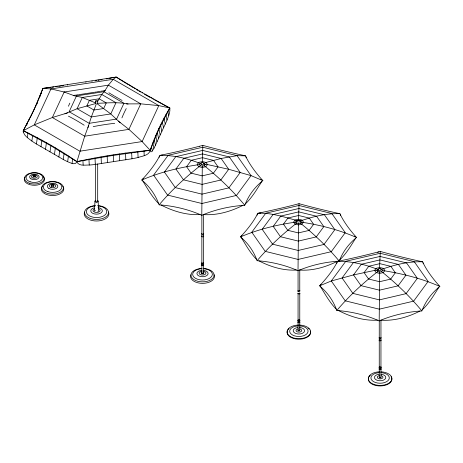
<?xml version="1.0" encoding="UTF-8"?>
<svg xmlns="http://www.w3.org/2000/svg" width="463" height="463" viewBox="0 0 463 463"><rect width="100%" height="100%" fill="white"/><g stroke="black" fill="none" stroke-linecap="round" stroke-linejoin="round"><path stroke-width="0.69" d="M118.308 121.08L128.905 129.362L142.124 141.562L150.168 150.319L150.926 151.87L152.038 151.355L153.976 148.235A96.171 27.213 89.2 0 0 155.435 145.22L165.256 124.067A96.171 32.086 -88.6 0 0 166.935 120.316C168.463 116.427 170.396 112.312 169.799 108.029L142.158 92.536L116.172 77.066L42.914 88.398L34.227 109.233L23.289 130.693C23.399 135.676 28.596 138.454 32.057 141.18A96.171 66.082 67.9 0 0 36.427 143.993L63.252 159.48A96.171 62.511 71 0 0 67.459 161.622C70.063 162.623 75.614 165.858 76.916 161.656L84.7 136.203L88.647 125.496M199.489 146.25A132.192 17.976 -10.6 0 1 163.642 154.613L159.88 155.4L158.878 157.316A132.192 46.155 -28.6 0 1 143.773 177.861L141.771 180.026L143.715 181.716A132.192 86.349 -36.6 0 1 158.201 202.412L159.133 204.831L162.878 205.161A132.192 115.021 -22.7 0 1 198.465 213.877L201.787 215.283L202.296 165.713M298.016 270.728L301.234 269.414A126.775 110.645 21.9 0 1 335.606 261.392L339.217 261.115L340.172 258.805A126.775 83.624 36.6 0 1 354.658 239.099L356.579 237.496L354.716 235.401A126.775 45.073 28.9 0 1 340.826 215.555L339.935 213.709L336.341 212.922A126.775 17.577 11.1 0 1 302.212 204.553L299.029 203.685L295.811 204.524A126.775 17.241 -10.6 0 1 261.433 212.54L257.822 213.298L256.867 215.133A126.775 44.263 -28.6 0 1 242.381 234.839L240.459 236.911L242.323 238.532A126.775 82.813 -36.6 0 1 256.213 258.377L257.11 260.704L260.698 261.016A126.775 110.31 -22.7 0 1 294.833 269.379L298.016 270.728L298.502 223.473M437.859 288.113L439.85 286.458L437.917 284.288A131.318 46.688 28.9 0 1 423.529 263.725L422.609 261.815L418.888 260.999A131.318 18.207 11.1 0 1 383.532 252.335L380.233 251.432L376.905 252.3A131.318 17.86 -10.6 0 1 341.295 260.605L337.556 261.387L336.566 263.291A131.318 45.849 -28.6 0 1 321.559 283.697L319.568 285.85L321.501 287.529A131.318 85.777 -36.6 0 1 335.889 308.086L336.815 310.494L340.536 310.818A131.318 114.257 -22.7 0 1 375.887 319.476L379.185 320.876L379.695 271.631M202.343 162.739L202.84 145.376L206.162 146.285A132.192 18.329 11.1 0 0 241.75 155.007L245.494 155.834L246.426 157.756A132.192 47 28.9 0 0 260.912 178.452L262.857 180.634L260.854 182.306A132.192 87.2 36.6 0 0 245.743 202.852L244.748 205.265L240.986 205.555A132.192 115.374 21.9 0 0 205.138 213.912L201.787 215.283M202.597 162.565L202.053 162.519L202.418 162.733M298.791 220.168L298.27 220.128L298.623 220.33M379.747 268.685C379.284 267.377 380.314 255.669 380.233 251.432M257.822 213.298C270.56 212.546 282.905 216.725 295.058 220.006L298.566 219.19L299.029 203.685M94.967 201.283L94.458 210.659A2.101 1.215 0 0 0 94.77 211.134M31.027 116.155L37.289 102.636L42.914 88.398L49.107 87.507M55.288 86.604L57.325 86.564M61.429 86.014L61.446 85.69M67.575 85.151L67.598 84.77M85.921 82.362L85.944 81.945M92.004 81.372L92.027 80.99M98.092 80.024L98.075 80.342L99.418 80.105M108.817 78.432L110.165 78.062M156.413 100.928L169.799 108.029C161.703 121.335 155.14 135.561 150.168 150.319C149.063 155.597 142.066 156.077 137.847 157.547A96.171 84.949 -28.5 0 1 131.961 158.774L95.314 164.44A96.171 83.647 -35.4 0 1 89.492 165.031C85.533 164.857 78.542 166.553 76.916 161.656C59.918 149.902 41.942 139.583 23.289 130.693L30.83 116.323M27.358 137.58L28.006 132.979M31.872 141.053L32.676 135.318M36.427 143.993L37.306 137.708M40.97 146.713L41.89 140.156M45.496 149.312L46.433 142.656M49.987 151.887L50.924 145.208M54.443 154.474L55.375 147.819M58.859 157.038L59.779 150.481M63.252 159.48L64.131 153.195M67.639 161.697L68.443 155.962M72.054 163.387L72.703 158.78M67.529 112.903L52.336 117.515L34.279 124.877L23.289 130.693L23.15 131.886L23.711 131.938M26.831 125.12L27.184 123.476M28.961 120.241L29.036 119.888M32.462 113.227L32.56 112.769M34.129 109.702L34.227 109.233M35.738 106.172L35.836 105.714M36.994 103.99L37.376 102.213M38.782 99.088L38.857 98.735M39.916 96.912L40.275 95.268M41.172 93.943L41.629 91.824M42.457 90.285L42.914 88.398L50.959 88.931L64.178 91.992L74.294 95.772M159.122 157.345L159.37 156.372M257.098 215.162L257.335 214.23M336.804 263.32L337.052 262.353M87.906 127.724L91.333 116.942L96.327 103.891L95.731 103.544L77.089 108.724L64.918 113.811M23.289 130.693L50.855 145.741L76.916 161.656L113.267 155.394L150.168 150.319L158.959 129.015L169.799 108.029L158.809 105.61L140.752 103.839L126.492 103.92M379.185 320.876L382.519 319.516A131.318 114.61 21.9 0 1 418.124 311.205L421.862 310.922L422.858 308.526A131.318 86.622 36.6 0 1 437.859 288.113M169.58 109.233L169.799 108.029M261.838 181.484C256.867 189.315 252.051 197.678 245.257 204.033M355.601 238.312C350.838 245.824 346.22 253.846 339.703 259.94M438.837 287.303C433.9 295.076 429.12 303.387 422.372 309.701M97.444 101.767L101.756 94.481L105.182 90.511A247.149 48.968 -6.3 0 1 103.197 90.841M104.69 91.072L108.388 85.151L113.227 79.295L116.172 77.066L128.471 84.793M159.133 204.831C171.403 190.322 185.518 177.202 200.473 165.563M257.11 260.704C268.876 246.791 282.418 234.209 296.76 223.044M336.815 310.494C349.004 296.077 363.027 283.043 377.883 271.486M377.71 252.578L378.537 251.872M242.832 205.41C230.805 211.51 217.06 215.526 203.494 214.589M337.382 261.259C325.842 267.105 312.664 270.959 299.654 270.056M419.958 311.067C408.013 317.126 394.36 321.114 380.881 320.182M203.541 163.827L205.989 162.438L221.135 158.473L237.068 155.649L245.494 155.834M298.681 220.313L298.733 220.284A1.597 0.92 0 0 1 299.862 221.673A1.597 0.92 0 0 1 297.165 221.661A1.597 0.92 0 0 1 298.328 220.255M300.284 221.042C312.849 216.574 326.473 213.171 339.935 213.709M381.535 269.414C394.551 264.778 408.661 261.254 422.609 261.815M141.771 180.026C160.146 172.103 180.026 167.374 199.738 164.51M240.459 236.911C258.198 229.324 277.366 224.63 296.401 222.032M319.568 285.85L331.305 280.977L353.5 274.918L374.59 270.421L377.791 270.438M242.653 155.695L243.59 155.412M337.209 213.582L338.106 213.31M199.489 146.25L202.84 145.376M76.916 161.656C101.061 156.338 125.548 152.57 150.168 150.319M110.159 78.189L116.172 77.066M106.137 78.918L107.474 78.675M100.76 79.873L102.109 79.636M200.097 214.572C186.577 215.37 172.948 211.18 161.037 204.999M296.395 270.039C283.425 270.809 270.363 266.792 258.939 260.86M377.507 320.165C364.08 320.957 350.543 316.802 338.708 310.656M95.378 80.799L96.726 80.574M62.111 85.915L63.477 85.724M58.691 86.378L60.746 86.106M49.101 87.634L50.473 87.461M51.844 87.281L53.899 87.015M142.789 178.926L143.293 178.874M241.437 235.858L241.917 235.806M320.581 284.757L321.079 284.704M159.88 155.4C173.764 155.064 188.343 158.624 201.11 163.815M337.556 261.387C351.486 261.08 365.701 264.564 378.514 269.744M204.247 164.533L207.47 164.55L228.699 169.284L251.039 175.616L262.857 180.634M300.637 222.055C319.696 224.844 338.864 229.741 356.579 237.496M382.27 270.461C401.872 273.511 421.619 278.413 439.85 286.458M261.867 179.522L260.912 179.303M355.63 236.431L354.716 236.223M438.386 285.295L438.866 285.353M73.658 95.581L82.304 97.49L95.297 102.798M128.083 104.007C117.972 101.906 107.584 102.977 97.357 103.295L97.137 103.764L110.784 113.933L120.137 122.741M298.566 219.19L302.05 220.047L303.462 222.072L301.986 224.08L298.479 224.896L294.995 224.046L293.577 222.02L295.058 220.006L296.789 221.025M161.795 155.001L162.733 155.296M259.662 212.911L260.565 213.194M158.659 203.598C152.177 197.053 147.558 188.73 142.76 180.888M256.652 259.517C250.437 253.244 246.009 245.257 241.408 237.739M336.341 309.267C329.905 302.761 325.315 294.491 320.552 286.707M153.548 99.354L151.193 97.699M154.694 99.985L155.834 100.616L155.782 100.286M147.292 95.87L150.128 97.462M144.479 94.267L146.169 95.228M138.9 91.037L140.567 92.01M204.119 165.586C218.843 177.393 232.71 190.658 244.748 205.265M300.255 223.062C314.371 234.388 327.671 247.109 339.217 261.115M381.506 271.503C396.131 283.234 409.905 296.413 421.862 310.922M135.028 88.751L133.309 87.374M136.134 89.405L137.233 90.059M132.829 87.438L128.957 84.793M423.078 262.787L423.309 263.754M340.392 214.653L340.612 215.579M245.969 156.812L246.206 157.785M167.82 111.346L168.706 115.715M165.904 114.702L167.004 120.148M164.047 118.1L165.256 124.067M162.258 121.532L163.514 127.753M160.528 125.004L161.801 131.318M158.861 128.511L160.14 134.849M157.252 132.059L158.531 138.373M155.713 135.642L156.969 141.857M154.231 139.259L155.435 145.22M152.813 142.911L153.913 148.351M151.459 146.597L152.344 150.967M146.655 95.118L146.73 95.552M142.158 92.536L142.234 92.982M137.714 89.955L137.783 90.389M98.127 201.185L98.631 210.532A2.101 1.215 0 0 1 97.855 211.412M143.981 150.915L144.219 155.661M137.8 151.575L138.096 157.484M131.637 152.298L131.961 158.774M125.49 153.085L125.826 159.839M119.356 153.936L119.697 160.794M113.238 154.85L113.585 161.726M107.138 155.828L107.485 162.681M101.056 156.864L101.397 163.618M94.996 157.97L95.314 164.44M88.948 159.133L89.243 165.042M82.923 160.366L83.161 165.106M380.956 320.471L380.956 377.374A0.857 0.492 0 0 1 380.881 377.623M379.255 320.564L379.255 377.467A0.857 0.492 0 0 0 379.301 377.588M299.769 269.958L299.769 290.845M299.769 293.01L299.769 320.379M299.769 321.82L299.769 330.46M298.062 270.774L298.062 291.661M298.062 293.102L298.062 330.553M203.558 214.323L203.558 273.384M201.856 215.133L201.856 273.477A0.857 0.492 0 0 0 202.348 273.876M97.693 101.2A1.152 0.666 0 0 1 95.916 101.727A1.152 0.666 0 0 1 96.02 100.575A1.152 0.666 0 0 1 97.693 101.2L97.693 103.365M97.693 163.931L97.693 201.422A1.152 0.666 0 0 1 96.605 202.053A1.152 0.666 0 0 1 95.407 201.492L95.407 164M95.407 101.27L95.407 103.434M93.202 126.63A247.149 210.694 11.9 0 1 114.697 123.303M69.832 103.139A247.149 108.168 -26.5 0 1 68.391 106.241M102.537 90.951A247.149 48.968 -6.3 0 1 100.552 91.28M99.886 91.39A247.149 48.968 -6.3 0 1 97.224 91.824M96.559 91.934A247.149 48.968 -6.3 0 1 94.556 92.253M93.891 92.363A247.149 48.968 -6.3 0 1 79.069 94.62M78.392 94.718A247.149 48.968 -6.3 0 1 76.354 95.013M75.672 95.106A247.149 48.968 -6.3 0 1 73.629 95.401M68.443 116.149A247.149 189.031 -27.1 0 1 84.179 125.236M122.099 100.459A247.149 70.636 17.8 0 1 121.092 99.892M120.588 99.609A247.149 70.636 17.8 0 1 118.592 98.474M118.094 98.191A247.149 70.636 17.8 0 1 114.656 96.2M114.17 95.916A247.149 70.636 17.8 0 1 111.282 94.209M110.802 93.925A247.149 70.636 17.8 0 1 108.909 92.785M121.925 117.891A247.149 151.499 30.5 0 1 126.249 108.579M97.664 200.491A1.592 0.92 0 0 1 97.543 201.856A1.592 0.92 0 0 1 95.204 201.642A1.592 0.92 0 0 1 95.818 200.323M95.43 201.22A1.152 0.666 0 0 1 95.65 200.971M97.357 200.919A1.152 0.666 0 0 1 97.618 201.15M97.809 205.647A11.974 6.916 0 0 1 106.716 216.186A11.974 6.916 0 0 1 86.402 216.186A11.974 6.916 0 0 1 95.309 205.647M108.487 212.025A12.345 7.13 0 0 1 96.559 220.996A12.345 7.13 0 0 1 84.636 212.025M97.89 205.844A10.18 5.874 0 0 1 105.147 214.826A10.18 5.874 0 0 1 87.976 214.826A10.18 5.874 0 0 1 95.233 205.844M98.063 207.569A5.805 3.351 0 0 1 101.582 212.476A5.805 3.351 0 0 1 92.455 213.171A5.805 3.351 0 0 1 93.659 207.904M98.341 208.587A3.565 2.06 0 0 1 99.29 211.695A3.565 2.06 0 0 1 93.827 211.695A3.565 2.06 0 0 1 94.776 208.587M95.476 210.532A1.534 0.885 0 0 1 95.233 210.347M203.512 262.955A0.857 0.492 0 0 1 202.562 263.615A0.857 0.492 0 0 1 202.047 262.81M203.529 263.088A1.007 0.585 0 0 1 203.292 263.898A1.007 0.585 0 0 1 201.885 263.76A1.007 0.585 0 0 1 202.123 262.949M203.529 264.587A1.007 0.585 0 0 1 203.292 265.397A1.007 0.585 0 0 1 201.885 265.258A1.007 0.585 0 0 1 202.123 264.448M203.512 265.05A0.857 0.492 0 0 1 202.562 265.71A0.857 0.492 0 0 1 202.047 264.905M203.483 273.633A0.857 0.492 0 0 1 203.002 273.893M201.862 273.349A0.857 0.492 0 0 1 202.047 273.112M203.541 235.945A1.019 0.59 0 0 1 203.298 236.761A1.019 0.59 0 0 1 201.88 236.622A1.019 0.59 0 0 1 202.117 235.806M203.541 233.514A1.019 0.59 0 0 1 203.298 234.33A1.019 0.59 0 0 1 201.88 234.191A1.019 0.59 0 0 1 202.117 233.369M203.355 163.103A2.668 1.539 0 0 1 204.414 165.47A2.668 1.539 0 0 1 200.184 165.447A2.668 1.539 0 0 1 201.312 163.098M203.969 270.375A5.608 3.241 0 0 1 206.915 275.514A5.608 3.241 0 0 1 197.579 275.039A5.608 3.241 0 0 1 202.03 270.276M203.407 271.162A3.449 1.991 0 0 1 205.34 274.229A3.449 1.991 0 0 1 199.692 274.229A3.449 1.991 0 0 1 201.625 271.162M203.801 268.708A9.845 5.683 0 0 1 210.7 277.493A9.845 5.683 0 0 1 193.991 277.181A9.845 5.683 0 0 1 201.874 268.667M203.726 268.517A11.581 6.685 0 0 1 212.228 278.807A11.581 6.685 0 0 1 192.486 278.506A11.581 6.685 0 0 1 201.914 268.494M214.045 274.681A11.934 6.893 0 0 1 202.516 283.356A11.934 6.893 0 0 1 190.987 274.681M203.564 272.03A1.482 0.857 0 0 1 203.367 273.338A1.482 0.857 0 0 1 201.174 272.996A1.482 0.857 0 0 1 202.134 271.804M203.402 273.778A1.024 0.59 0 0 1 203.24 273.899M201.793 273.899A1.024 0.59 0 0 1 201.631 273.778M201.527 273.326A1.024 0.59 0 0 1 202.007 272.967M298.901 220.475A2.749 1.586 0 0 1 300.823 222.911A2.749 1.586 0 0 1 296.193 222.882A2.749 1.586 0 0 1 298.184 220.469M299.272 319.759A0.857 0.492 0 0 1 299.619 320.489A0.857 0.492 0 0 1 298.317 320.558A0.857 0.492 0 0 1 298.421 319.806M299.335 319.974A1.007 0.585 0 0 1 299.746 320.836A1.007 0.585 0 0 1 298.207 320.917A1.007 0.585 0 0 1 298.334 320.031M299.74 321.663A1.007 0.585 0 0 1 299.139 322.572A1.007 0.585 0 0 1 297.923 321.907M299.613 322.017A0.857 0.492 0 0 1 299.468 322.676A0.857 0.492 0 0 1 298.317 322.653A0.857 0.492 0 0 1 298.259 321.982M299.22 330.067A0.816 0.469 0 0 1 299.549 330.761A0.816 0.469 0 0 1 298.305 330.831A0.816 0.469 0 0 1 298.409 330.113M299.746 293.021A1.019 0.59 0 0 1 299.139 293.936A1.019 0.59 0 0 1 297.912 293.264M299.341 290.394A1.019 0.59 0 0 1 299.752 291.262A1.019 0.59 0 0 1 298.201 291.349A1.019 0.59 0 0 1 298.328 290.451M299.52 325.877A9.196 5.307 0 0 1 306.72 333.95A9.196 5.307 0 0 1 290.995 333.91A9.196 5.307 0 0 1 298.317 325.877M299.277 327.457A5.701 3.293 0 0 1 303.867 332.336A5.701 3.293 0 0 1 294.265 332.677A5.701 3.293 0 0 1 297.79 327.509M310.453 331.097A11.789 6.806 0 0 1 298.056 339.188A11.789 6.806 0 0 1 287.731 330.183M288.108 329.633A11.789 6.806 0 0 1 289.109 328.591M308.265 328.279A11.789 6.806 0 0 1 309.116 329.025M299.81 328.938A2.853 1.644 0 0 1 301.095 331.531A2.853 1.644 0 0 1 296.436 331.34A2.853 1.644 0 0 1 298.334 328.88M380.077 268.957A2.616 1.511 0 0 1 382.021 271.156A2.616 1.511 0 0 1 377.767 271.457A2.616 1.511 0 0 1 378.728 269.049M380.754 372.622A9.196 5.307 0 0 1 387.953 380.696A9.196 5.307 0 0 1 372.229 380.655A9.196 5.307 0 0 1 379.55 372.622M380.933 371.812A11.789 6.806 0 0 1 390.106 382.212A11.789 6.806 0 0 1 369.902 382.004A11.789 6.806 0 0 1 379.701 371.801M381.037 375.684A2.853 1.644 0 0 1 382.328 378.277A2.853 1.644 0 0 1 377.669 378.086A2.853 1.644 0 0 1 379.567 375.626M381.003 374.231A5.701 3.293 0 0 1 384.927 379.243A5.701 3.293 0 0 1 375.4 379.342A5.701 3.293 0 0 1 379.023 374.254M380.841 377.032A0.816 0.469 0 0 1 380.054 377.71A0.816 0.469 0 0 1 379.434 376.975M391.113 376.703A11.789 6.806 0 0 1 380.829 385.939A11.789 6.806 0 0 1 368.67 377.495M368.965 376.928A11.789 6.806 0 0 1 370.336 375.337M380.8 366.829A0.857 0.492 0 0 1 380.655 367.495A0.857 0.492 0 0 1 379.504 367.466A0.857 0.492 0 0 1 379.446 366.8M380.748 366.968A1.007 0.585 0 0 1 380.823 367.825A1.007 0.585 0 0 1 379.336 367.79A1.007 0.585 0 0 1 379.521 366.939M380.748 368.461A1.007 0.585 0 0 1 380.823 369.324A1.007 0.585 0 0 1 379.336 369.289A1.007 0.585 0 0 1 379.521 368.438M380.8 368.924A0.857 0.492 0 0 1 380.655 369.584A0.857 0.492 0 0 1 379.504 369.561A0.857 0.492 0 0 1 379.446 368.895M380.765 377.733A0.857 0.492 0 0 1 379.405 377.704M380.754 339.819A1.019 0.59 0 0 1 380.829 340.687A1.019 0.59 0 0 1 379.33 340.652A1.019 0.59 0 0 1 379.515 339.796M380.754 337.388A1.019 0.59 0 0 1 380.829 338.256A1.019 0.59 0 0 1 379.33 338.221A1.019 0.59 0 0 1 379.515 337.359M51.653 186.404A0.961 0.556 0 0 1 52.585 185.704A0.961 0.556 0 0 1 53.511 186.404M62.742 186.323A11.21 6.47 0 0 1 52.585 195.531A11.21 6.47 0 0 1 42.422 186.323M33.527 177.045A0.868 0.498 0 0 1 34.366 176.415A0.868 0.498 0 0 1 35.205 177.045M43.123 176.525A10.111 5.84 0 0 1 34.806 185.275A10.111 5.84 0 0 1 25.205 176.976M50.959 88.931L34.279 124.877L79.862 151.193L142.124 141.562L158.809 105.61L113.227 79.295L50.959 88.931M64.178 91.992L52.336 117.515L84.7 136.203L128.905 129.362L140.752 103.839L108.388 85.151L64.178 91.992M76.488 95.922L69.149 111.739L89.203 123.32L116.601 119.084L123.939 103.266L103.886 91.686L76.488 95.922M82.304 97.49L77.089 108.724L91.333 116.942L110.784 113.933L115.993 102.705L101.756 94.481L82.304 97.49M89.423 100.309L86.818 105.923L93.937 110.038L103.666 108.533L106.27 102.913L99.151 98.804L89.423 100.309M168.156 155.302L153.583 175.124L167.56 195.085L201.885 203.5L236.471 195.432L251.039 175.616L237.068 155.649L202.736 147.234L168.156 155.302M175.761 156.679L164.429 172.091L175.292 187.613L201.984 194.153L228.867 187.88L240.199 172.473L229.335 156.951L202.644 150.411L175.761 156.679M183.817 158.288L175.928 169.018L183.493 179.829L202.082 184.384L220.81 180.02L228.699 169.284L221.135 158.473L202.545 153.919L183.817 158.288M191.288 160.296L186.583 166.697L191.092 173.139L202.175 175.859L213.339 173.255L218.044 166.854L213.536 160.406L202.453 157.692L191.288 160.296M198.702 162.397L197.157 164.498L198.639 166.611L202.267 167.496L205.925 166.645L207.47 164.55L205.989 162.438L202.36 161.546L198.702 162.397M265.768 213.2L251.791 232.212L265.189 251.357L298.114 259.425L331.276 251.687L345.253 232.681L331.855 213.536L298.93 205.468L265.768 213.2M273.054 214.525L262.191 229.301L272.609 244.186L298.201 250.46L323.984 244.447L334.853 229.665L324.436 214.786L298.838 208.512L273.054 214.525M280.786 216.065L273.216 226.355L280.474 236.726L298.299 241.096L316.258 236.906L323.828 226.61L316.57 216.244L298.739 211.875L280.786 216.065M287.945 217.992L283.431 224.127L287.76 230.308L298.386 232.918L309.099 230.418L313.607 224.283L309.284 218.096L298.652 215.492L287.945 217.992M345.78 261.288L331.305 280.977L345.184 300.811L379.29 309.168L413.638 301.158L428.113 281.463L414.235 261.636L380.135 253.278L345.78 261.288M353.333 262.66L342.082 277.968L352.87 293.386L379.382 299.885L406.086 293.652L417.342 278.344L406.555 262.926L380.036 256.433L353.333 262.66M361.337 264.257L353.5 274.918L361.013 285.654L379.481 290.179L398.082 285.845L405.924 275.178L398.406 264.442L379.938 259.917L361.337 264.257M368.756 266.248L364.08 272.609L368.565 279.01L379.573 281.707L390.662 279.12L395.338 272.765L390.859 266.364L379.845 263.661L368.756 266.248M376.124 268.337L374.59 270.421L376.06 272.522L379.666 273.407L383.3 272.557L384.828 270.473L383.364 268.378L379.753 267.492L376.124 268.337M201.289 164.371A1.667 0.961 0 0 0 203.963 163.746A1.667 0.961 0 0 0 201.689 162.721A1.667 0.961 0 0 0 201.289 164.371M292.286 337.504A11.789 6.806 0 0 0 310.638 332.336A11.789 6.806 0 0 0 293.71 325.744A11.789 6.806 0 0 0 292.286 337.504M378.693 270.299A1.655 0.955 0 0 0 381.35 269.68A1.655 0.955 0 0 0 379.093 268.662A1.655 0.955 0 0 0 378.693 270.299M51.596 186.028A1.395 0.804 0 0 0 53.928 185.669A1.395 0.804 0 0 0 52.221 184.685A1.395 0.804 0 0 0 51.596 186.028M50.965 187.503A3.241 1.869 0 0 0 55.82 185.889A3.241 1.869 0 0 0 50.965 184.268A3.241 1.869 0 0 0 50.965 187.503M44.894 192.278A10.875 6.279 0 0 0 63.084 189.465A10.875 6.279 0 0 0 49.767 181.78A10.875 6.279 0 0 0 44.894 192.278M47.961 191.682A9.243 5.336 0 0 0 61.828 187.064A9.243 5.336 0 0 0 47.961 182.439A9.243 5.336 0 0 0 47.961 191.682M48.858 188.429A5.267 3.044 0 0 0 57.672 187.064A5.267 3.044 0 0 0 51.219 183.342A5.267 3.044 0 0 0 48.858 188.429M29.464 183.244A9.81 5.66 0 0 0 44.176 178.342A9.81 5.66 0 0 0 29.464 173.44A9.81 5.66 0 0 0 29.464 183.244M30.199 181.809A8.334 4.815 0 0 0 42.7 177.642A8.334 4.815 0 0 0 30.199 173.469A8.334 4.815 0 0 0 30.199 181.809M31.004 178.874A4.752 2.743 0 0 0 38.956 177.642A4.752 2.743 0 0 0 33.133 174.285A4.752 2.743 0 0 0 31.004 178.874M32.908 178.041A2.923 1.684 0 0 0 37.289 176.577A2.923 1.684 0 0 0 32.908 175.118A2.923 1.684 0 0 0 32.908 178.041M33.735 176.825A1.256 0.723 0 0 0 35.622 176.195A1.256 0.723 0 0 0 33.735 175.57A1.256 0.723 0 0 0 33.735 176.825"/></g></svg>
